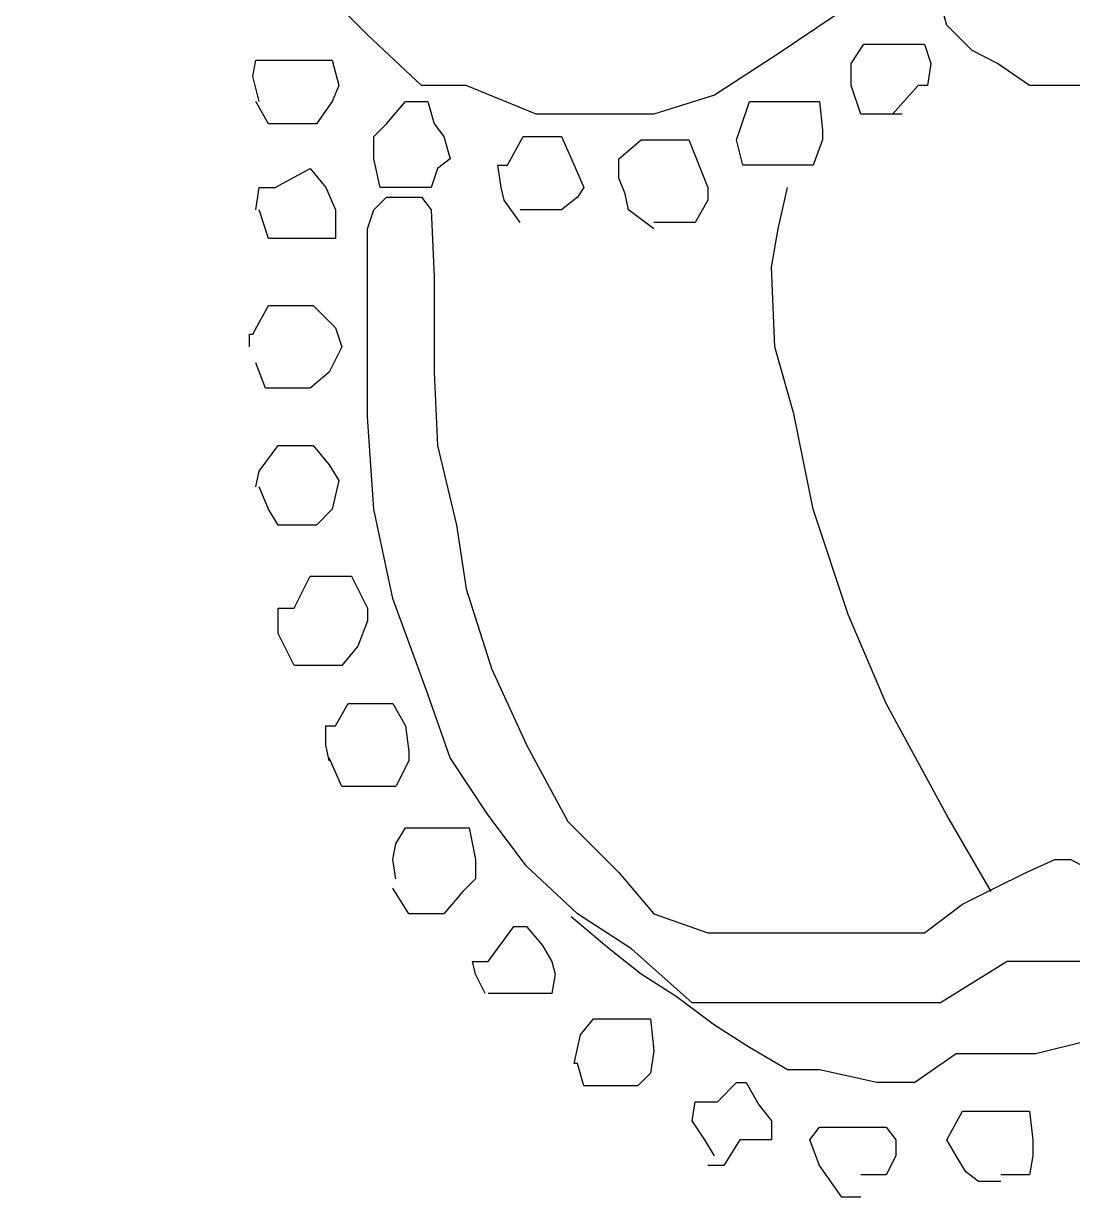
# Model space of a CAD drawing. Extents: x 748454 to 749044, y 4316681 to 4317708.
# Drawn here: x 748477.78 to 748481.075, y 4317535.47 to 4317539.165 of the extents above; entities that cross this region are included whole.
import ezdxf

# ---------------------------------------------------------------- set-up
doc = ezdxf.new("R2010")
doc.units = 0
doc.layers.get('0').update_dxf_attribs({"linetype": 'CONTINUOUS'})

msp = doc.modelspace()

# ---------------------------------------------------------------- linework, layer by layer
at = {"color": 0, "linetype": 'CONTINUOUS'}
for p, q in [((748478.86, 4317539.13), (748478.72, 4317539.27)), ((748478.86, 4317539.13), (748478.72, 4317539.27)), ((748480.68, 4317539.16), (748480.66, 4317539.23)), ((748480.68, 4317539.16), (748480.66, 4317539.23)), ((748480.33, 4317539.19), (748480.15, 4317539.07)), ((748480.33, 4317539.19), (748480.15, 4317539.07)), ((748480.76, 4317539.08), (748480.68, 4317539.16)), ((748480.76, 4317539.08), (748480.68, 4317539.16)), ((748479.03, 4317538.97), (748478.86, 4317539.13)), ((748479.03, 4317538.97), (748478.86, 4317539.13)), ((748480.15, 4317539.07), (748479.95, 4317538.94)), ((748480.15, 4317539.07), (748479.95, 4317538.94)), ((748480.38, 4317539.04), (748480.42, 4317539.1)), ((748480.38, 4317539.04), (748480.42, 4317539.1)), ((748480.42, 4317539.1), (748480.48, 4317539.1)), ((748480.42, 4317539.1), (748480.48, 4317539.1)), ((748480.48, 4317539.1), (748480.54, 4317539.1)), ((748480.48, 4317539.1), (748480.54, 4317539.1)), ((748480.54, 4317539.1), (748480.61, 4317539.1)), ((748480.54, 4317539.1), (748480.61, 4317539.1)), ((748480.61, 4317539.1), (748480.63, 4317539.04)), ((748480.61, 4317539.1), (748480.63, 4317539.04)), ((748480.84, 4317539.04), (748480.76, 4317539.08)), ((748480.84, 4317539.04), (748480.76, 4317539.08)), ((748478.5, 4317539), (748478.51, 4317539.05)), ((748478.5, 4317539), (748478.51, 4317539.05)), ((748478.51, 4317539.05), (748478.55, 4317539.05)), ((748478.51, 4317539.05), (748478.55, 4317539.05)), ((748478.55, 4317539.05), (748478.6, 4317539.05)), ((748478.55, 4317539.05), (748478.6, 4317539.05)), ((748478.6, 4317539.05), (748478.67, 4317539.05)), ((748478.6, 4317539.05), (748478.67, 4317539.05)), ((748478.67, 4317539.05), (748478.74, 4317539.05)), ((748478.67, 4317539.05), (748478.74, 4317539.05)), ((748478.74, 4317539.05), (748478.75, 4317539.05)), ((748478.74, 4317539.05), (748478.75, 4317539.05)), ((748478.75, 4317539.05), (748478.77, 4317538.97)), ((748478.75, 4317539.05), (748478.77, 4317538.97)), ((748480.38, 4317538.97), (748480.38, 4317539.04)), ((748480.38, 4317538.97), (748480.38, 4317539.04)), ((748480.63, 4317539.04), (748480.62, 4317538.97)), ((748480.63, 4317539.04), (748480.62, 4317538.97)), ((748480.94, 4317538.97), (748480.84, 4317539.04)), ((748480.94, 4317538.97), (748480.84, 4317539.04)), ((748478.52, 4317538.92), (748478.5, 4317539)), ((748478.52, 4317538.92), (748478.5, 4317539)), ((748478.77, 4317538.97), (748478.75, 4317538.92)), ((748478.77, 4317538.97), (748478.75, 4317538.92)), ((748479.17, 4317538.97), (748479.03, 4317538.97)), ((748479.17, 4317538.97), (748479.03, 4317538.97)), ((748479.39, 4317538.88), (748479.17, 4317538.97)), ((748479.39, 4317538.88), (748479.17, 4317538.97)), ((748480.41, 4317538.88), (748480.38, 4317538.97)), ((748480.41, 4317538.88), (748480.38, 4317538.97)), ((748480.59, 4317538.97), (748480.51, 4317538.88)), ((748480.59, 4317538.97), (748480.51, 4317538.88)), ((748480.62, 4317538.97), (748480.59, 4317538.97)), ((748480.62, 4317538.97), (748480.59, 4317538.97)), ((748481.11, 4317538.97), (748480.94, 4317538.97)), ((748481.11, 4317538.97), (748480.94, 4317538.97)), ((748479.95, 4317538.94), (748479.76, 4317538.88)), ((748479.95, 4317538.94), (748479.76, 4317538.88)), ((748478.55, 4317538.85), (748478.51, 4317538.92)), ((748478.55, 4317538.85), (748478.51, 4317538.92)), ((748478.75, 4317538.92), (748478.7, 4317538.85)), ((748478.75, 4317538.92), (748478.7, 4317538.85)), ((748478.92, 4317538.85), (748478.98, 4317538.92)), ((748478.92, 4317538.85), (748478.98, 4317538.92)), ((748478.98, 4317538.92), (748479.05, 4317538.92)), ((748478.98, 4317538.92), (748479.05, 4317538.92)), ((748479.05, 4317538.92), (748479.07, 4317538.85)), ((748479.05, 4317538.92), (748479.07, 4317538.85)), ((748480.03, 4317538.83), (748480.06, 4317538.92)), ((748480.03, 4317538.83), (748480.06, 4317538.92)), ((748480.06, 4317538.92), (748480.14, 4317538.92)), ((748480.06, 4317538.92), (748480.14, 4317538.92)), ((748480.14, 4317538.92), (748480.18, 4317538.92)), ((748480.14, 4317538.92), (748480.18, 4317538.92)), ((748480.18, 4317538.92), (748480.28, 4317538.92)), ((748480.18, 4317538.92), (748480.28, 4317538.92)), ((748480.28, 4317538.92), (748480.29, 4317538.83)), ((748480.28, 4317538.92), (748480.29, 4317538.83)), ((748478.6, 4317538.85), (748478.55, 4317538.85)), ((748478.6, 4317538.85), (748478.55, 4317538.85)), ((748478.65, 4317538.85), (748478.6, 4317538.85)), ((748478.65, 4317538.85), (748478.6, 4317538.85)), ((748478.7, 4317538.85), (748478.65, 4317538.85)), ((748478.7, 4317538.85), (748478.65, 4317538.85)), ((748478.88, 4317538.81), (748478.92, 4317538.85)), ((748478.88, 4317538.81), (748478.92, 4317538.85)), ((748479.07, 4317538.85), (748479.1, 4317538.81)), ((748479.07, 4317538.85), (748479.1, 4317538.81)), ((748479.59, 4317538.88), (748479.39, 4317538.88)), ((748479.59, 4317538.88), (748479.39, 4317538.88)), ((748479.76, 4317538.88), (748479.59, 4317538.88)), ((748479.76, 4317538.88), (748479.59, 4317538.88)), ((748480.46, 4317538.88), (748480.41, 4317538.88)), ((748480.46, 4317538.88), (748480.41, 4317538.88)), ((748480.54, 4317538.88), (748480.46, 4317538.88)), ((748480.54, 4317538.88), (748480.46, 4317538.88)), ((748478.88, 4317538.74), (748478.88, 4317538.81)), ((748478.88, 4317538.74), (748478.88, 4317538.81)), ((748479.1, 4317538.81), (748479.12, 4317538.74)), ((748479.1, 4317538.81), (748479.12, 4317538.74)), ((748479.3, 4317538.72), (748479.35, 4317538.81)), ((748479.3, 4317538.72), (748479.35, 4317538.81)), ((748479.35, 4317538.81), (748479.41, 4317538.81)), ((748479.35, 4317538.81), (748479.41, 4317538.81)), ((748479.41, 4317538.81), (748479.47, 4317538.81)), ((748479.41, 4317538.81), (748479.47, 4317538.81)), ((748479.47, 4317538.81), (748479.51, 4317538.72)), ((748479.47, 4317538.81), (748479.51, 4317538.72)), ((748480.02, 4317538.8), (748480.03, 4317538.83)), ((748480.02, 4317538.8), (748480.03, 4317538.83)), ((748480.29, 4317538.83), (748480.29, 4317538.8)), ((748480.29, 4317538.83), (748480.29, 4317538.8)), ((748479.65, 4317538.74), (748479.72, 4317538.8)), ((748479.65, 4317538.74), (748479.72, 4317538.8)), ((748479.72, 4317538.8), (748479.77, 4317538.8)), ((748479.72, 4317538.8), (748479.77, 4317538.8)), ((748479.77, 4317538.8), (748479.84, 4317538.8)), ((748479.77, 4317538.8), (748479.84, 4317538.8)), ((748479.84, 4317538.8), (748479.87, 4317538.8)), ((748479.84, 4317538.8), (748479.87, 4317538.8)), ((748479.87, 4317538.8), (748479.93, 4317538.65)), ((748479.87, 4317538.8), (748479.93, 4317538.65)), ((748480.04, 4317538.72), (748480.02, 4317538.8)), ((748480.04, 4317538.72), (748480.02, 4317538.8)), ((748480.29, 4317538.8), (748480.26, 4317538.72)), ((748480.29, 4317538.8), (748480.26, 4317538.72)), ((748478.9, 4317538.65), (748478.88, 4317538.74)), ((748478.9, 4317538.65), (748478.88, 4317538.74)), ((748479.12, 4317538.74), (748479.08, 4317538.71)), ((748479.12, 4317538.74), (748479.08, 4317538.71)), ((748479.65, 4317538.68), (748479.65, 4317538.74)), ((748479.65, 4317538.68), (748479.65, 4317538.74)), ((748478.57, 4317538.65), (748478.68, 4317538.71)), ((748478.57, 4317538.65), (748478.68, 4317538.71)), ((748478.68, 4317538.71), (748478.73, 4317538.65)), ((748478.68, 4317538.71), (748478.73, 4317538.65)), ((748479.08, 4317538.71), (748479.06, 4317538.65)), ((748479.08, 4317538.71), (748479.06, 4317538.65)), ((748479.28, 4317538.65), (748479.27, 4317538.72)), ((748479.27, 4317538.72), (748479.3, 4317538.72)), ((748479.28, 4317538.65), (748479.27, 4317538.72)), ((748479.27, 4317538.72), (748479.3, 4317538.72)), ((748479.51, 4317538.72), (748479.54, 4317538.65)), ((748479.51, 4317538.72), (748479.54, 4317538.65)), ((748480.11, 4317538.72), (748480.04, 4317538.72)), ((748480.11, 4317538.72), (748480.04, 4317538.72)), ((748480.15, 4317538.72), (748480.11, 4317538.72)), ((748480.15, 4317538.72), (748480.11, 4317538.72)), ((748480.2, 4317538.72), (748480.15, 4317538.72)), ((748480.2, 4317538.72), (748480.15, 4317538.72)), ((748480.26, 4317538.72), (748480.2, 4317538.72)), ((748480.26, 4317538.72), (748480.2, 4317538.72)), ((748479.67, 4317538.63), (748479.65, 4317538.68)), ((748479.67, 4317538.63), (748479.65, 4317538.68)), ((748478.51, 4317538.58), (748478.52, 4317538.65)), ((748478.51, 4317538.58), (748478.52, 4317538.65)), ((748478.52, 4317538.65), (748478.57, 4317538.65)), ((748478.52, 4317538.65), (748478.57, 4317538.65)), ((748478.73, 4317538.65), (748478.76, 4317538.58)), ((748478.73, 4317538.65), (748478.76, 4317538.58)), ((748478.95, 4317538.65), (748478.9, 4317538.65)), ((748478.95, 4317538.65), (748478.9, 4317538.65)), ((748478.98, 4317538.65), (748478.95, 4317538.65)), ((748478.98, 4317538.65), (748478.95, 4317538.65)), ((748479.06, 4317538.65), (748478.98, 4317538.65)), ((748479.06, 4317538.65), (748478.98, 4317538.65)), ((748479.29, 4317538.61), (748479.28, 4317538.65)), ((748479.29, 4317538.61), (748479.28, 4317538.65)), ((748479.54, 4317538.65), (748479.52, 4317538.62)), ((748479.54, 4317538.65), (748479.52, 4317538.62)), ((748479.68, 4317538.58), (748479.67, 4317538.63)), ((748479.68, 4317538.58), (748479.67, 4317538.63)), ((748479.93, 4317538.65), (748479.93, 4317538.61)), ((748479.93, 4317538.65), (748479.93, 4317538.61)), ((748480.15, 4317538.52), (748480.18, 4317538.65)), ((748480.15, 4317538.52), (748480.18, 4317538.65)), ((748478.88, 4317538.58), (748478.92, 4317538.62)), ((748478.88, 4317538.58), (748478.92, 4317538.62)), ((748478.92, 4317538.62), (748478.97, 4317538.62)), ((748478.92, 4317538.62), (748478.97, 4317538.62)), ((748478.97, 4317538.62), (748479.03, 4317538.62)), ((748478.97, 4317538.62), (748479.03, 4317538.62)), ((748479.03, 4317538.62), (748479.06, 4317538.58)), ((748479.03, 4317538.62), (748479.06, 4317538.58)), ((748479.34, 4317538.54), (748479.29, 4317538.61)), ((748479.34, 4317538.54), (748479.29, 4317538.61)), ((748479.52, 4317538.62), (748479.47, 4317538.58)), ((748479.52, 4317538.62), (748479.47, 4317538.58)), ((748479.93, 4317538.61), (748479.89, 4317538.54)), ((748479.93, 4317538.61), (748479.89, 4317538.54)), ((748478.55, 4317538.49), (748478.52, 4317538.58)), ((748478.55, 4317538.49), (748478.52, 4317538.58)), ((748478.76, 4317538.58), (748478.76, 4317538.49)), ((748478.76, 4317538.58), (748478.76, 4317538.49)), ((748478.86, 4317538.52), (748478.88, 4317538.58)), ((748478.86, 4317538.52), (748478.88, 4317538.58)), ((748479.06, 4317538.58), (748479.07, 4317538.37)), ((748479.06, 4317538.58), (748479.07, 4317538.37)), ((748479.36, 4317538.58), (748479.34, 4317538.58)), ((748479.36, 4317538.58), (748479.34, 4317538.58)), ((748479.44, 4317538.58), (748479.36, 4317538.58)), ((748479.44, 4317538.58), (748479.36, 4317538.58)), ((748479.47, 4317538.58), (748479.44, 4317538.58)), ((748479.47, 4317538.58), (748479.44, 4317538.58)), ((748479.76, 4317538.52), (748479.68, 4317538.58)), ((748479.76, 4317538.52), (748479.68, 4317538.58)), ((748478.86, 4317538.41), (748478.86, 4317538.52)), ((748478.86, 4317538.41), (748478.86, 4317538.52)), ((748479.8, 4317538.54), (748479.76, 4317538.54)), ((748479.8, 4317538.54), (748479.76, 4317538.54)), ((748479.86, 4317538.54), (748479.8, 4317538.54)), ((748479.86, 4317538.54), (748479.8, 4317538.54)), ((748479.89, 4317538.54), (748479.86, 4317538.54)), ((748479.89, 4317538.54), (748479.86, 4317538.54)), ((748480.13, 4317538.4), (748480.15, 4317538.52)), ((748480.13, 4317538.4), (748480.15, 4317538.52)), ((748478.58, 4317538.49), (748478.55, 4317538.49)), ((748478.58, 4317538.49), (748478.55, 4317538.49)), ((748478.63, 4317538.49), (748478.58, 4317538.49)), ((748478.63, 4317538.49), (748478.58, 4317538.49)), ((748478.7, 4317538.49), (748478.63, 4317538.49)), ((748478.7, 4317538.49), (748478.63, 4317538.49)), ((748478.76, 4317538.49), (748478.7, 4317538.49)), ((748478.76, 4317538.49), (748478.7, 4317538.49)), ((748478.86, 4317538.28), (748478.86, 4317538.41)), ((748478.86, 4317538.28), (748478.86, 4317538.41)), ((748479.07, 4317538.37), (748479.07, 4317538.07)), ((748479.07, 4317538.37), (748479.07, 4317538.07)), ((748480.14, 4317538.15), (748480.13, 4317538.4)), ((748480.14, 4317538.15), (748480.13, 4317538.4)), ((748478.5, 4317538.19), (748478.55, 4317538.28)), ((748478.5, 4317538.19), (748478.55, 4317538.28)), ((748478.55, 4317538.28), (748478.6, 4317538.28)), ((748478.55, 4317538.28), (748478.6, 4317538.28)), ((748478.6, 4317538.28), (748478.69, 4317538.28)), ((748478.6, 4317538.28), (748478.69, 4317538.28)), ((748478.69, 4317538.28), (748478.76, 4317538.21)), ((748478.69, 4317538.28), (748478.76, 4317538.21)), ((748478.86, 4317538.1), (748478.86, 4317538.28)), ((748478.86, 4317538.1), (748478.86, 4317538.28)), ((748478.49, 4317538.15), (748478.49, 4317538.19)), ((748478.49, 4317538.19), (748478.5, 4317538.19)), ((748478.49, 4317538.15), (748478.49, 4317538.19)), ((748478.49, 4317538.19), (748478.5, 4317538.19)), ((748478.76, 4317538.21), (748478.78, 4317538.15)), ((748478.76, 4317538.21), (748478.78, 4317538.15)), ((748478.78, 4317538.15), (748478.74, 4317538.07)), ((748478.78, 4317538.15), (748478.74, 4317538.07)), ((748480.2, 4317537.94), (748480.14, 4317538.15)), ((748480.2, 4317537.94), (748480.14, 4317538.15)), ((748478.54, 4317538.02), (748478.51, 4317538.1)), ((748478.54, 4317538.02), (748478.51, 4317538.1)), ((748478.86, 4317537.93), (748478.86, 4317538.1)), ((748478.86, 4317537.93), (748478.86, 4317538.1)), ((748478.74, 4317538.07), (748478.68, 4317538.02)), ((748478.74, 4317538.07), (748478.68, 4317538.02)), ((748479.07, 4317538.07), (748479.08, 4317537.84)), ((748479.07, 4317538.07), (748479.08, 4317537.84)), ((748478.55, 4317538.02), (748478.54, 4317538.02)), ((748478.55, 4317538.02), (748478.54, 4317538.02)), ((748478.6, 4317538.02), (748478.55, 4317538.02)), ((748478.6, 4317538.02), (748478.55, 4317538.02)), ((748478.68, 4317538.02), (748478.6, 4317538.02)), ((748478.68, 4317538.02), (748478.6, 4317538.02)), ((748478.88, 4317537.64), (748478.86, 4317537.93)), ((748478.88, 4317537.64), (748478.86, 4317537.93)), ((748480.26, 4317537.64), (748480.2, 4317537.94)), ((748480.26, 4317537.64), (748480.2, 4317537.94)), ((748478.52, 4317537.76), (748478.58, 4317537.84)), ((748478.52, 4317537.76), (748478.58, 4317537.84)), ((748478.58, 4317537.84), (748478.63, 4317537.84)), ((748478.58, 4317537.84), (748478.63, 4317537.84)), ((748478.63, 4317537.84), (748478.69, 4317537.84)), ((748478.63, 4317537.84), (748478.69, 4317537.84)), ((748478.69, 4317537.84), (748478.74, 4317537.78)), ((748478.69, 4317537.84), (748478.74, 4317537.78)), ((748479.08, 4317537.84), (748479.14, 4317537.59)), ((748479.08, 4317537.84), (748479.14, 4317537.59)), ((748478.74, 4317537.78), (748478.77, 4317537.73)), ((748478.74, 4317537.78), (748478.77, 4317537.73)), ((748478.51, 4317537.71), (748478.52, 4317537.76)), ((748478.51, 4317537.71), (748478.52, 4317537.76)), ((748478.55, 4317537.64), (748478.52, 4317537.71)), ((748478.55, 4317537.64), (748478.52, 4317537.71)), ((748478.77, 4317537.73), (748478.75, 4317537.64)), ((748478.77, 4317537.73), (748478.75, 4317537.64)), ((748478.58, 4317537.59), (748478.55, 4317537.64)), ((748478.58, 4317537.59), (748478.55, 4317537.64)), ((748478.75, 4317537.64), (748478.7, 4317537.59)), ((748478.75, 4317537.64), (748478.7, 4317537.59)), ((748478.94, 4317537.36), (748478.88, 4317537.64)), ((748478.94, 4317537.36), (748478.88, 4317537.64)), ((748480.37, 4317537.31), (748480.26, 4317537.64)), ((748480.37, 4317537.31), (748480.26, 4317537.64)), ((748478.63, 4317537.59), (748478.58, 4317537.59)), ((748478.63, 4317537.59), (748478.58, 4317537.59)), ((748478.7, 4317537.59), (748478.63, 4317537.59)), ((748478.7, 4317537.59), (748478.63, 4317537.59)), ((748479.14, 4317537.59), (748479.17, 4317537.39)), ((748479.14, 4317537.59), (748479.17, 4317537.39)), ((748478.63, 4317537.33), (748478.68, 4317537.43)), ((748478.63, 4317537.33), (748478.68, 4317537.43)), ((748478.68, 4317537.43), (748478.75, 4317537.43)), ((748478.68, 4317537.43), (748478.75, 4317537.43)), ((748478.75, 4317537.43), (748478.81, 4317537.43)), ((748478.75, 4317537.43), (748478.81, 4317537.43)), ((748478.81, 4317537.43), (748478.86, 4317537.33)), ((748478.81, 4317537.43), (748478.86, 4317537.33)), ((748479.17, 4317537.39), (748479.25, 4317537.14)), ((748479.17, 4317537.39), (748479.25, 4317537.14)), ((748479.05, 4317537.06), (748478.94, 4317537.36)), ((748479.05, 4317537.06), (748478.94, 4317537.36)), ((748478.58, 4317537.25), (748478.58, 4317537.33)), ((748478.58, 4317537.33), (748478.6, 4317537.33)), ((748478.58, 4317537.25), (748478.58, 4317537.33)), ((748478.58, 4317537.33), (748478.6, 4317537.33)), ((748478.6, 4317537.33), (748478.63, 4317537.33)), ((748478.6, 4317537.33), (748478.63, 4317537.33)), ((748478.86, 4317537.33), (748478.86, 4317537.29)), ((748478.86, 4317537.33), (748478.86, 4317537.29)), ((748480.49, 4317537.03), (748480.37, 4317537.31)), ((748480.49, 4317537.03), (748480.37, 4317537.31)), ((748478.86, 4317537.29), (748478.83, 4317537.21)), ((748478.86, 4317537.29), (748478.83, 4317537.21)), ((748478.63, 4317537.15), (748478.58, 4317537.25)), ((748478.63, 4317537.15), (748478.58, 4317537.25)), ((748478.83, 4317537.21), (748478.78, 4317537.15)), ((748478.83, 4317537.21), (748478.78, 4317537.15)), ((748478.67, 4317537.15), (748478.63, 4317537.15)), ((748478.67, 4317537.15), (748478.63, 4317537.15)), ((748478.73, 4317537.15), (748478.67, 4317537.15)), ((748478.73, 4317537.15), (748478.67, 4317537.15)), ((748478.78, 4317537.15), (748478.73, 4317537.15)), ((748478.78, 4317537.15), (748478.73, 4317537.15)), ((748479.25, 4317537.14), (748479.36, 4317536.9)), ((748479.25, 4317537.14), (748479.36, 4317536.9)), ((748479.12, 4317536.86), (748479.05, 4317537.06)), ((748479.12, 4317536.86), (748479.05, 4317537.06)), ((748478.76, 4317536.96), (748478.8, 4317537.03)), ((748478.76, 4317536.96), (748478.8, 4317537.03)), ((748478.8, 4317537.03), (748478.88, 4317537.03)), ((748478.8, 4317537.03), (748478.88, 4317537.03)), ((748478.88, 4317537.03), (748478.94, 4317537.03)), ((748478.88, 4317537.03), (748478.94, 4317537.03)), ((748478.94, 4317537.03), (748478.98, 4317536.96)), ((748478.94, 4317537.03), (748478.98, 4317536.96)), ((748480.68, 4317536.68), (748480.49, 4317537.03)), ((748480.68, 4317536.68), (748480.49, 4317537.03)), ((748478.73, 4317536.9), (748478.73, 4317536.96)), ((748478.73, 4317536.96), (748478.76, 4317536.96)), ((748478.73, 4317536.9), (748478.73, 4317536.96)), ((748478.73, 4317536.96), (748478.76, 4317536.96)), ((748478.98, 4317536.96), (748478.99, 4317536.88)), ((748478.98, 4317536.96), (748478.99, 4317536.88)), ((748478.74, 4317536.85), (748478.73, 4317536.9)), ((748478.74, 4317536.85), (748478.73, 4317536.9)), ((748479.36, 4317536.9), (748479.49, 4317536.66)), ((748479.36, 4317536.9), (748479.49, 4317536.66)), ((748478.78, 4317536.77), (748478.74, 4317536.86)), ((748478.78, 4317536.77), (748478.74, 4317536.86)), ((748478.99, 4317536.88), (748478.99, 4317536.85)), ((748478.99, 4317536.88), (748478.99, 4317536.85)), ((748479.24, 4317536.68), (748479.12, 4317536.86)), ((748479.24, 4317536.68), (748479.12, 4317536.86)), ((748478.99, 4317536.85), (748478.95, 4317536.77)), ((748478.99, 4317536.85), (748478.95, 4317536.77)), ((748478.79, 4317536.77), (748478.78, 4317536.77)), ((748478.79, 4317536.77), (748478.78, 4317536.77)), ((748478.85, 4317536.77), (748478.79, 4317536.77)), ((748478.85, 4317536.77), (748478.79, 4317536.77)), ((748478.88, 4317536.77), (748478.85, 4317536.77)), ((748478.88, 4317536.77), (748478.85, 4317536.77)), ((748478.95, 4317536.77), (748478.88, 4317536.77)), ((748478.95, 4317536.77), (748478.88, 4317536.77)), ((748479.36, 4317536.52), (748479.24, 4317536.68)), ((748479.36, 4317536.52), (748479.24, 4317536.68)), ((748480.82, 4317536.44), (748480.68, 4317536.68)), ((748480.82, 4317536.44), (748480.68, 4317536.68)), ((748478.95, 4317536.59), (748478.98, 4317536.64)), ((748478.95, 4317536.59), (748478.98, 4317536.64)), ((748478.98, 4317536.64), (748479.04, 4317536.64)), ((748478.98, 4317536.64), (748479.04, 4317536.64)), ((748479.04, 4317536.64), (748479.08, 4317536.64)), ((748479.04, 4317536.64), (748479.08, 4317536.64)), ((748479.08, 4317536.64), (748479.14, 4317536.64)), ((748479.08, 4317536.64), (748479.14, 4317536.64)), ((748479.14, 4317536.64), (748479.18, 4317536.64)), ((748479.14, 4317536.64), (748479.18, 4317536.64)), ((748479.18, 4317536.64), (748479.2, 4317536.54)), ((748479.18, 4317536.64), (748479.2, 4317536.54)), ((748479.49, 4317536.66), (748479.65, 4317536.5)), ((748479.49, 4317536.66), (748479.65, 4317536.5)), ((748478.94, 4317536.54), (748478.95, 4317536.59)), ((748478.94, 4317536.54), (748478.95, 4317536.59)), ((748478.95, 4317536.48), (748478.94, 4317536.54)), ((748478.95, 4317536.48), (748478.94, 4317536.54)), ((748479.2, 4317536.54), (748479.2, 4317536.48)), ((748479.2, 4317536.54), (748479.2, 4317536.48)), ((748479.52, 4317536.37), (748479.36, 4317536.52)), ((748479.52, 4317536.37), (748479.36, 4317536.52)), ((748480.93, 4317536.5), (748481.02, 4317536.54)), ((748480.93, 4317536.5), (748481.02, 4317536.54)), ((748481.02, 4317536.54), (748481.07, 4317536.54)), ((748481.02, 4317536.54), (748481.07, 4317536.54)), ((748481.07, 4317536.54), (748481.24, 4317536.45)), ((748481.07, 4317536.54), (748481.24, 4317536.45)), ((748479.65, 4317536.5), (748479.76, 4317536.37)), ((748479.65, 4317536.5), (748479.76, 4317536.37)), ((748480.83, 4317536.45), (748480.93, 4317536.5)), ((748480.83, 4317536.45), (748480.93, 4317536.5)), ((748478.99, 4317536.37), (748478.94, 4317536.45)), ((748478.99, 4317536.37), (748478.94, 4317536.45)), ((748479.2, 4317536.48), (748479.16, 4317536.44)), ((748479.2, 4317536.48), (748479.16, 4317536.44)), ((748480.73, 4317536.4), (748480.83, 4317536.45)), ((748480.73, 4317536.4), (748480.83, 4317536.45)), ((748479.16, 4317536.44), (748479.1, 4317536.37)), ((748479.16, 4317536.44), (748479.1, 4317536.37)), ((748480.61, 4317536.31), (748480.73, 4317536.4)), ((748480.61, 4317536.31), (748480.73, 4317536.4)), ((748479.06, 4317536.37), (748478.99, 4317536.37)), ((748479.06, 4317536.37), (748478.99, 4317536.37)), ((748479.1, 4317536.37), (748479.06, 4317536.37)), ((748479.1, 4317536.37), (748479.06, 4317536.37)), ((748479.62, 4317536.26), (748479.5, 4317536.36)), ((748479.62, 4317536.26), (748479.5, 4317536.36)), ((748479.69, 4317536.26), (748479.52, 4317536.37)), ((748479.69, 4317536.26), (748479.52, 4317536.37)), ((748479.76, 4317536.37), (748479.93, 4317536.31)), ((748479.76, 4317536.37), (748479.93, 4317536.31)), ((748479.24, 4317536.22), (748479.32, 4317536.33)), ((748479.24, 4317536.22), (748479.32, 4317536.33)), ((748479.32, 4317536.33), (748479.36, 4317536.33)), ((748479.32, 4317536.33), (748479.36, 4317536.33)), ((748479.36, 4317536.33), (748479.41, 4317536.27)), ((748479.36, 4317536.33), (748479.41, 4317536.27)), ((748479.93, 4317536.31), (748480.12, 4317536.31)), ((748479.93, 4317536.31), (748480.12, 4317536.31)), ((748480.12, 4317536.31), (748480.32, 4317536.31)), ((748480.12, 4317536.31), (748480.32, 4317536.31)), ((748480.32, 4317536.31), (748480.46, 4317536.31)), ((748480.32, 4317536.31), (748480.46, 4317536.31)), ((748480.46, 4317536.31), (748480.61, 4317536.31)), ((748480.46, 4317536.31), (748480.61, 4317536.31)), ((748479.41, 4317536.27), (748479.44, 4317536.22)), ((748479.41, 4317536.27), (748479.44, 4317536.22)), ((748479.72, 4317536.18), (748479.62, 4317536.26)), ((748479.72, 4317536.18), (748479.62, 4317536.26)), ((748479.88, 4317536.09), (748479.69, 4317536.26)), ((748479.88, 4317536.09), (748479.69, 4317536.26)), ((748479.2, 4317536.18), (748479.19, 4317536.22)), ((748479.19, 4317536.22), (748479.21, 4317536.22)), ((748479.2, 4317536.18), (748479.19, 4317536.22)), ((748479.19, 4317536.22), (748479.21, 4317536.22)), ((748479.21, 4317536.22), (748479.24, 4317536.22)), ((748479.21, 4317536.22), (748479.24, 4317536.22)), ((748479.44, 4317536.22), (748479.45, 4317536.18)), ((748479.44, 4317536.22), (748479.45, 4317536.18)), ((748480.87, 4317536.22), (748480.66, 4317536.09)), ((748480.87, 4317536.22), (748480.66, 4317536.09)), ((748481.03, 4317536.22), (748480.87, 4317536.22)), ((748481.03, 4317536.22), (748480.87, 4317536.22)), ((748481.1, 4317536.22), (748481.03, 4317536.22)), ((748481.1, 4317536.22), (748481.03, 4317536.22)), ((748479.23, 4317536.12), (748479.2, 4317536.18)), ((748479.23, 4317536.12), (748479.2, 4317536.18)), ((748479.45, 4317536.18), (748479.44, 4317536.12)), ((748479.45, 4317536.18), (748479.44, 4317536.12)), ((748479.83, 4317536.11), (748479.72, 4317536.18)), ((748479.83, 4317536.11), (748479.72, 4317536.18)), ((748479.28, 4317536.12), (748479.24, 4317536.12)), ((748479.28, 4317536.12), (748479.24, 4317536.12)), ((748479.32, 4317536.12), (748479.28, 4317536.12)), ((748479.32, 4317536.12), (748479.28, 4317536.12)), ((748479.39, 4317536.12), (748479.32, 4317536.12)), ((748479.39, 4317536.12), (748479.32, 4317536.12)), ((748479.44, 4317536.12), (748479.39, 4317536.12)), ((748479.44, 4317536.12), (748479.39, 4317536.12)), ((748479.95, 4317536.02), (748479.83, 4317536.11)), ((748479.95, 4317536.02), (748479.83, 4317536.11)), ((748480.03, 4317536.09), (748479.88, 4317536.09)), ((748480.03, 4317536.09), (748479.88, 4317536.09)), ((748480.26, 4317536.09), (748480.03, 4317536.09)), ((748480.26, 4317536.09), (748480.03, 4317536.09)), ((748480.46, 4317536.09), (748480.26, 4317536.09)), ((748480.46, 4317536.09), (748480.26, 4317536.09)), ((748480.66, 4317536.09), (748480.46, 4317536.09)), ((748480.66, 4317536.09), (748480.46, 4317536.09)), ((748479.53, 4317535.99), (748479.57, 4317536.04)), ((748479.53, 4317535.99), (748479.57, 4317536.04)), ((748479.57, 4317536.04), (748479.62, 4317536.04)), ((748479.57, 4317536.04), (748479.62, 4317536.04)), ((748479.62, 4317536.04), (748479.67, 4317536.04)), ((748479.62, 4317536.04), (748479.67, 4317536.04)), ((748479.67, 4317536.04), (748479.71, 4317536.04)), ((748479.67, 4317536.04), (748479.71, 4317536.04)), ((748479.71, 4317536.04), (748479.75, 4317536.04)), ((748479.71, 4317536.04), (748479.75, 4317536.04)), ((748479.75, 4317536.04), (748479.76, 4317535.94)), ((748479.75, 4317536.04), (748479.76, 4317535.94)), ((748480.06, 4317535.95), (748479.95, 4317536.02)), ((748480.06, 4317535.95), (748479.95, 4317536.02)), ((748479.51, 4317535.9), (748479.53, 4317535.99)), ((748479.51, 4317535.9), (748479.53, 4317535.99)), ((748481.12, 4317535.97), (748480.96, 4317535.93)), ((748481.12, 4317535.97), (748480.96, 4317535.93)), ((748479.76, 4317535.94), (748479.75, 4317535.87)), ((748479.76, 4317535.94), (748479.75, 4317535.87)), ((748480.18, 4317535.88), (748480.06, 4317535.95)), ((748480.18, 4317535.88), (748480.06, 4317535.95)), ((748480.71, 4317535.93), (748480.58, 4317535.84)), ((748480.71, 4317535.93), (748480.58, 4317535.84)), ((748480.84, 4317535.93), (748480.71, 4317535.93)), ((748480.84, 4317535.93), (748480.71, 4317535.93)), ((748480.96, 4317535.93), (748480.84, 4317535.93)), ((748480.96, 4317535.93), (748480.84, 4317535.93)), ((748479.52, 4317535.9), (748479.51, 4317535.9)), ((748479.52, 4317535.9), (748479.51, 4317535.9)), ((748479.54, 4317535.83), (748479.52, 4317535.9)), ((748479.54, 4317535.83), (748479.52, 4317535.9)), ((748479.75, 4317535.87), (748479.71, 4317535.83)), ((748479.75, 4317535.87), (748479.71, 4317535.83)), ((748480.28, 4317535.88), (748480.18, 4317535.88)), ((748480.28, 4317535.88), (748480.18, 4317535.88)), ((748480.46, 4317535.84), (748480.28, 4317535.88)), ((748480.46, 4317535.84), (748480.28, 4317535.88)), ((748479.59, 4317535.83), (748479.54, 4317535.83)), ((748479.59, 4317535.83), (748479.54, 4317535.83)), ((748479.65, 4317535.83), (748479.59, 4317535.83)), ((748479.65, 4317535.83), (748479.59, 4317535.83)), ((748479.71, 4317535.83), (748479.65, 4317535.83)), ((748479.71, 4317535.83), (748479.65, 4317535.83)), ((748479.96, 4317535.78), (748480.02, 4317535.84)), ((748479.96, 4317535.78), (748480.02, 4317535.84)), ((748480.02, 4317535.84), (748480.05, 4317535.84)), ((748480.02, 4317535.84), (748480.05, 4317535.84)), ((748480.05, 4317535.84), (748480.09, 4317535.77)), ((748480.05, 4317535.84), (748480.09, 4317535.77)), ((748480.58, 4317535.84), (748480.46, 4317535.84)), ((748480.58, 4317535.84), (748480.46, 4317535.84)), ((748479.88, 4317535.72), (748479.89, 4317535.78)), ((748479.88, 4317535.72), (748479.89, 4317535.78)), ((748479.89, 4317535.78), (748479.96, 4317535.78)), ((748479.89, 4317535.78), (748479.96, 4317535.78)), ((748480.09, 4317535.77), (748480.13, 4317535.72)), ((748480.09, 4317535.77), (748480.13, 4317535.72)), ((748480.68, 4317535.66), (748480.73, 4317535.75)), ((748480.68, 4317535.66), (748480.73, 4317535.75)), ((748480.73, 4317535.75), (748480.78, 4317535.75)), ((748480.73, 4317535.75), (748480.78, 4317535.75)), ((748480.78, 4317535.75), (748480.86, 4317535.75)), ((748480.78, 4317535.75), (748480.86, 4317535.75)), ((748480.86, 4317535.75), (748480.9, 4317535.75)), ((748480.86, 4317535.75), (748480.9, 4317535.75)), ((748480.9, 4317535.75), (748480.94, 4317535.75)), ((748480.9, 4317535.75), (748480.94, 4317535.75)), ((748480.94, 4317535.75), (748480.95, 4317535.66)), ((748480.94, 4317535.75), (748480.95, 4317535.66)), ((748479.92, 4317535.66), (748479.88, 4317535.72)), ((748479.92, 4317535.66), (748479.88, 4317535.72)), ((748480.13, 4317535.72), (748480.13, 4317535.66)), ((748480.13, 4317535.72), (748480.13, 4317535.66)), ((748480.25, 4317535.66), (748480.28, 4317535.7)), ((748480.25, 4317535.66), (748480.28, 4317535.7)), ((748480.28, 4317535.7), (748480.32, 4317535.7)), ((748480.28, 4317535.7), (748480.32, 4317535.7)), ((748480.32, 4317535.7), (748480.37, 4317535.7)), ((748480.32, 4317535.7), (748480.37, 4317535.7)), ((748480.37, 4317535.7), (748480.42, 4317535.7)), ((748480.37, 4317535.7), (748480.42, 4317535.7)), ((748480.42, 4317535.7), (748480.46, 4317535.7)), ((748480.42, 4317535.7), (748480.46, 4317535.7)), ((748480.46, 4317535.7), (748480.49, 4317535.7)), ((748480.46, 4317535.7), (748480.49, 4317535.7)), ((748480.49, 4317535.7), (748480.52, 4317535.66)), ((748480.49, 4317535.7), (748480.52, 4317535.66)), ((748479.95, 4317535.61), (748479.92, 4317535.66)), ((748479.95, 4317535.61), (748479.92, 4317535.66)), ((748480.03, 4317535.66), (748479.98, 4317535.58)), ((748480.03, 4317535.66), (748479.98, 4317535.58)), ((748480.08, 4317535.66), (748480.03, 4317535.66)), ((748480.08, 4317535.66), (748480.03, 4317535.66)), ((748480.13, 4317535.66), (748480.08, 4317535.66)), ((748480.13, 4317535.66), (748480.08, 4317535.66)), ((748480.28, 4317535.58), (748480.25, 4317535.66)), ((748480.28, 4317535.58), (748480.25, 4317535.66)), ((748480.52, 4317535.66), (748480.52, 4317535.61)), ((748480.52, 4317535.66), (748480.52, 4317535.61)), ((748480.71, 4317535.61), (748480.68, 4317535.66)), ((748480.71, 4317535.61), (748480.68, 4317535.66)), ((748480.95, 4317535.66), (748480.95, 4317535.61)), ((748480.95, 4317535.66), (748480.95, 4317535.61)), ((748480.52, 4317535.61), (748480.49, 4317535.55)), ((748480.52, 4317535.61), (748480.49, 4317535.55)), ((748480.74, 4317535.56), (748480.71, 4317535.61)), ((748480.74, 4317535.56), (748480.71, 4317535.61)), ((748480.95, 4317535.61), (748480.94, 4317535.55)), ((748480.95, 4317535.61), (748480.94, 4317535.55)), ((748479.98, 4317535.58), (748479.93, 4317535.58)), ((748479.98, 4317535.58), (748479.93, 4317535.58)), ((748480.35, 4317535.48), (748480.28, 4317535.58)), ((748480.35, 4317535.48), (748480.28, 4317535.58)), ((748480.78, 4317535.53), (748480.74, 4317535.56)), ((748480.78, 4317535.53), (748480.74, 4317535.56)), ((748480.46, 4317535.55), (748480.41, 4317535.55)), ((748480.46, 4317535.55), (748480.41, 4317535.55)), ((748480.49, 4317535.55), (748480.46, 4317535.55)), ((748480.49, 4317535.55), (748480.46, 4317535.55)), ((748480.85, 4317535.53), (748480.78, 4317535.53)), ((748480.85, 4317535.53), (748480.78, 4317535.53)), ((748480.9, 4317535.55), (748480.85, 4317535.55)), ((748480.9, 4317535.55), (748480.85, 4317535.55)), ((748480.94, 4317535.55), (748480.9, 4317535.55)), ((748480.94, 4317535.55), (748480.9, 4317535.55)), ((748480.41, 4317535.48), (748480.35, 4317535.48)), ((748480.41, 4317535.48), (748480.35, 4317535.48))]:
    msp.add_line(p, q, dxfattribs=at)
for p in [(748478.52, 4317537.76), (748478.52, 4317537.76), (748479.88, 4317535.72), (748479.88, 4317535.72)]:
    msp.add_point(p, dxfattribs=at)

# ---------------------------------------------------------------- meshes
mesh = msp.add_polyface(dxfattribs=at)
corners = [(748454.5, 4316681), (748454.5, 4316681), (748454.5, 4316871.9618), (748762.5, 4316681), (748454.5, 4317046.4935), (749044, 4316681), (748454.5, 4317707.5), (749044, 4317342.0065), (749044, 4317707.5)]
mesh.append_faces([[corners[k] for k in face] for face in [(0, 1, 3, 2), (2, 3, 5, 4), (4, 5, 7, 6), (6, 7, 8, 8)]], dxfattribs={"vtx0": -1, "vtx2": -1, "color": 0})
mesh = msp.add_polyface(dxfattribs=at)
corners = [(748464.5, 4317521), (748464.5, 4317521), (748464.5, 4317695.2713), (748745.58, 4317521), (748464.5, 4317701.5), (748745.58, 4317527.2287), (748745.58, 4317701.5)]
mesh.append_faces([[corners[k] for k in face] for face in [(0, 1, 3, 2), (2, 3, 5, 4), (4, 5, 6, 6)]], dxfattribs={"vtx0": -1, "vtx2": -1, "color": 0})

doc.saveas('drawing.dxf')
